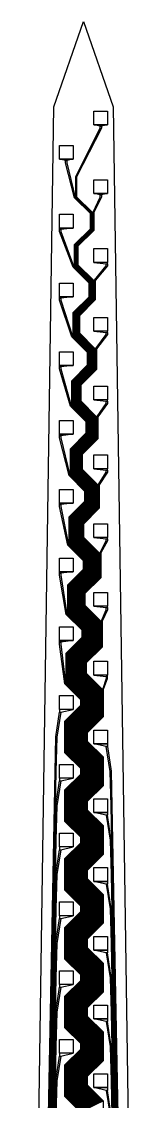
# Model space of a CAD drawing. Header units: inches. Extents: x 106592 to 209533, y 57057 to 74911.
# Drawn here: x 136930 to 137020, y 67782 to 68567 of the extents above; entities that cross this region are included whole.
import ezdxf

# ---------------------------------------------------------------- set-up
doc = ezdxf.new("R2010")
doc.units = ezdxf.units.IN
doc.header["$MEASUREMENT"] = 0
for name, color, linetype in [('metal', 221, 'Continuous'), ('nitride window', 40, 'Continuous'), ('profile', 140, 'Continuous')]:
    doc.layers.add(name, color=color, linetype=linetype)

msp = doc.modelspace()

# ---------------------------------------------------------------- linework, layer by layer
at = {"layer": 'metal'}
for points in [[(136982.86, 68502.34), (136992.86, 68502.34), (136992.86, 68492.34), (136982.86, 68492.34)], [(136982.86, 68492.34), (136992.86, 68492.34), (136988.36, 68491.34), (136987.36, 68491.34)], [(136957.86, 68477.34), (136967.86, 68477.34), (136967.86, 68467.34), (136957.86, 68467.34)], [(136957.86, 68467.34), (136967.86, 68467.34), (136963.36, 68466.34), (136962.36, 68466.34)], [(136982.86, 68452.34), (136992.86, 68452.34), (136992.86, 68442.34), (136982.86, 68442.34)], [(136982.86, 68442.34), (136992.86, 68442.34), (136988.36, 68441.34), (136987.36, 68441.34)], [(136957.86, 68427.34), (136967.86, 68427.34), (136967.86, 68417.34), (136957.86, 68417.34)], [(136957.86, 68417.34), (136967.86, 68417.34), (136958.86, 68416.34), (136957.86, 68416.34)], [(136982.86, 68402.34), (136992.86, 68402.34), (136992.86, 68392.34), (136982.86, 68392.34)], [(136992.86, 68392.34), (136982.86, 68392.34), (136991.86, 68391.34), (136992.86, 68391.34)], [(136957.86, 68377.34), (136967.86, 68377.34), (136967.86, 68367.34), (136957.86, 68367.34)], [(136957.86, 68367.34), (136967.86, 68367.34), (136958.86, 68366.34), (136957.86, 68366.34)], [(136982.86, 68352.34), (136992.86, 68352.34), (136992.86, 68342.34), (136982.86, 68342.34)], [(136992.86, 68342.34), (136982.86, 68342.34), (136991.86, 68341.34), (136992.86, 68341.34)], [(136957.86, 68327.34), (136967.86, 68327.34), (136967.86, 68317.34), (136957.86, 68317.34)], [(136957.86, 68317.34), (136967.86, 68317.34), (136958.86, 68316.34), (136957.86, 68316.34)], [(136982.86, 68302.34), (136992.86, 68302.34), (136992.86, 68292.34), (136982.86, 68292.34)], [(136992.86, 68292.34), (136982.86, 68292.34), (136991.86, 68291.34), (136992.86, 68291.34)], [(136957.86, 68277.34), (136967.86, 68277.34), (136967.86, 68267.34), (136957.86, 68267.34)], [(136957.86, 68267.34), (136967.86, 68267.34), (136958.86, 68266.34), (136957.86, 68266.34)], [(136982.86, 68252.34), (136992.86, 68252.34), (136992.86, 68242.34), (136982.86, 68242.34)], [(136992.86, 68242.34), (136982.86, 68242.34), (136991.86, 68241.34), (136992.86, 68241.34)], [(136957.86, 68227.34), (136967.86, 68227.34), (136967.86, 68217.34), (136957.86, 68217.34)], [(136957.86, 68217.34), (136967.86, 68217.34), (136958.86, 68216.34), (136957.86, 68216.34)], [(136982.86, 68202.34), (136992.86, 68202.34), (136992.86, 68192.34), (136982.86, 68192.34)], [(136992.86, 68192.34), (136982.86, 68192.34), (136991.86, 68191.34), (136992.86, 68191.34)], [(136957.86, 68177.34), (136967.86, 68177.34), (136967.86, 68167.34), (136957.86, 68167.34)], [(136957.86, 68167.34), (136967.86, 68167.34), (136958.86, 68166.34), (136957.86, 68166.34)], [(136982.86, 68152.34), (136992.86, 68152.34), (136992.86, 68142.34), (136982.86, 68142.34)], [(136992.86, 68142.34), (136982.86, 68142.34), (136991.86, 68141.34), (136992.86, 68141.34)], [(136957.86, 68127.34), (136967.86, 68127.34), (136967.86, 68117.34), (136957.86, 68117.34)], [(136957.86, 68117.34), (136967.86, 68117.34), (136958.86, 68116.34), (136957.86, 68116.34)], [(136982.86, 68102.34), (136992.86, 68102.34), (136992.86, 68092.34), (136982.86, 68092.34)], [(136992.86, 68092.34), (136982.86, 68092.34), (136991.86, 68091.34), (136992.86, 68091.34)], [(136957.86, 68077.34), (136967.86, 68077.34), (136967.86, 68067.34), (136957.86, 68067.34)], [(136957.86, 68065.34), (136958.86, 68065.34), (136967.86, 68067.34), (136957.86, 68067.34)], [(136982.86, 68052.34), (136992.86, 68052.34), (136992.86, 68042.34), (136982.86, 68042.34)], [(136992.86, 68040.34), (136991.86, 68040.34), (136982.86, 68042.34), (136992.86, 68042.34)], [(136957.86, 68027.34), (136967.86, 68027.34), (136967.86, 68017.34), (136957.86, 68017.34)], [(136957.86, 68015.34), (136958.86, 68015.34), (136967.86, 68017.34), (136957.86, 68017.34)], [(136982.86, 68002.34), (136992.86, 68002.34), (136992.86, 67992.34), (136982.86, 67992.34)], [(136992.86, 67990.34), (136991.86, 67990.34), (136982.86, 67992.34), (136992.86, 67992.34)], [(136957.86, 67977.34), (136967.86, 67977.34), (136967.86, 67967.34), (136957.86, 67967.34)], [(136957.86, 67965.34), (136958.86, 67965.34), (136967.86, 67967.34), (136957.86, 67967.34)], [(136982.86, 67952.34), (136992.86, 67952.34), (136992.86, 67942.34), (136982.86, 67942.34)], [(136992.86, 67940.34), (136991.86, 67940.34), (136982.86, 67942.34), (136992.86, 67942.34)], [(136957.86, 67927.34), (136967.86, 67927.34), (136967.86, 67917.34), (136957.86, 67917.34)], [(136957.86, 67915.34), (136958.86, 67915.34), (136967.86, 67917.34), (136957.86, 67917.34)], [(136982.86, 67902.34), (136992.86, 67902.34), (136992.86, 67892.34), (136982.86, 67892.34)], [(136992.86, 67890.34), (136991.86, 67890.34), (136982.86, 67892.34), (136992.86, 67892.34)], [(136957.86, 67877.34), (136967.86, 67877.34), (136967.86, 67867.34), (136957.86, 67867.34)], [(136957.86, 67865.34), (136958.86, 67865.34), (136967.86, 67867.34), (136957.86, 67867.34)], [(136982.86, 67852.34), (136992.86, 67852.34), (136992.86, 67842.34), (136982.86, 67842.34)], [(136992.86, 67840.34), (136991.86, 67840.34), (136982.86, 67842.34), (136992.86, 67842.34)], [(136957.86, 67827.34), (136967.86, 67827.34), (136967.86, 67817.34), (136957.86, 67817.34)], [(136957.86, 67815.34), (136958.86, 67815.34), (136967.86, 67817.34), (136957.86, 67817.34)], [(136982.86, 67802.34), (136992.86, 67802.34), (136992.86, 67792.34), (136982.86, 67792.34)], [(136992.86, 67790.34), (136991.86, 67790.34), (136982.86, 67792.34), (136992.86, 67792.34)]]:
    msp.add_lwpolyline(points, close=True, dxfattribs=at)
for points in [[(136981.36, 67778.34), (136969.86, 67789.84), (136969.86, 67804.84), (136981.36, 67816.34), (136981.36, 67828.34), (136969.86, 67839.84), (136969.86, 67854.84), (136981.36, 67866.34), (136981.36, 67878.34), (136969.86, 67889.84), (136969.86, 67904.84), (136981.36, 67916.34), (136981.36, 67928.34), (136969.86, 67939.84), (136969.86, 67954.84), (136981.36, 67966.34), (136981.36, 67978.34), (136969.86, 67989.84), (136969.86, 68004.84), (136981.36, 68016.34), (136981.36, 68028.34), (136969.86, 68039.84), (136969.86, 68054.84), (136981.36, 68066.34), (136981.36, 68078.34), (136969.86, 68089.84), (136969.86, 68104.84), (136981.36, 68116.34), (136981.36, 68128.34), (136969.86, 68139.84), (136969.86, 68154.84), (136981.36, 68166.34), (136981.36, 68178.34), (136969.86, 68189.84), (136969.86, 68204.84), (136981.36, 68216.34), (136981.36, 68228.34), (136969.86, 68239.84), (136969.86, 68254.84), (136981.36, 68266.34), (136981.36, 68278.34), (136969.86, 68289.84), (136969.86, 68304.84), (136981.36, 68316.34), (136981.36, 68328.34), (136969.86, 68339.84), (136969.86, 68354.84), (136981.36, 68366.34), (136981.36, 68378.34), (136969.86, 68389.84), (136969.86, 68404.84), (136981.36, 68416.34), (136981.36, 68428.34), (136969.86, 68439.84), (136969.86, 68454.84), (136987.36, 68489.84), (136987.36, 68491.34), (136988.36, 68491.34), (136988.36, 68489.84), (136970.36, 68454.59), (136970.36, 68440.09), (136981.86, 68428.59), (136981.86, 68416.09), (136970.36, 68404.59), (136970.36, 68390.09), (136981.86, 68378.59), (136981.86, 68366.09), (136970.36, 68354.59), (136970.36, 68340.09), (136981.86, 68328.59), (136981.86, 68316.09), (136970.36, 68304.59), (136970.36, 68290.09), (136981.86, 68278.59), (136981.86, 68266.09), (136970.36, 68254.59), (136970.36, 68240.09), (136981.86, 68228.59), (136981.86, 68216.09), (136970.36, 68204.59), (136970.36, 68190.09), (136981.86, 68178.59), (136981.86, 68166.09), (136970.36, 68154.59), (136970.36, 68140.09), (136981.86, 68128.59), (136981.86, 68116.09), (136970.36, 68104.59), (136970.36, 68090.09), (136981.86, 68078.59), (136981.86, 68066.09), (136970.36, 68054.59), (136970.36, 68040.09), (136981.86, 68028.59), (136981.86, 68016.09), (136970.36, 68004.59), (136970.36, 67990.09), (136981.86, 67978.59), (136981.86, 67966.09), (136970.36, 67954.59), (136970.36, 67940.09), (136981.86, 67928.59), (136981.86, 67916.09), (136970.36, 67904.59), (136970.36, 67890.09), (136981.86, 67878.59), (136981.86, 67866.09), (136970.36, 67854.59), (136970.36, 67840.09), (136981.86, 67828.59), (136981.86, 67816.09), (136970.36, 67804.59), (136970.36, 67790.09), (136981.86, 67778.59)], [(136980.36, 67777.84), (136968.86, 67789.34), (136968.86, 67805.34), (136980.36, 67816.84), (136980.36, 67827.84), (136968.86, 67839.34), (136968.86, 67855.34), (136980.36, 67866.84), (136980.36, 67877.84), (136968.86, 67889.34), (136968.86, 67905.34), (136980.36, 67916.84), (136980.36, 67927.84), (136968.86, 67939.34), (136968.86, 67955.34), (136980.36, 67966.84), (136980.36, 67977.84), (136968.86, 67989.34), (136968.86, 68005.34), (136980.36, 68016.84), (136980.36, 68027.84), (136968.86, 68039.34), (136968.86, 68055.34), (136980.36, 68066.84), (136980.36, 68077.84), (136968.86, 68089.34), (136968.86, 68105.34), (136980.36, 68116.84), (136980.36, 68127.84), (136968.86, 68139.34), (136968.86, 68155.34), (136980.36, 68166.84), (136980.36, 68177.84), (136968.86, 68189.34), (136968.86, 68205.34), (136980.36, 68216.84), (136980.36, 68227.84), (136968.86, 68239.34), (136968.86, 68255.34), (136980.36, 68266.84), (136980.36, 68277.84), (136968.86, 68289.34), (136968.86, 68305.34), (136980.36, 68316.84), (136980.36, 68327.84), (136968.86, 68339.34), (136968.86, 68355.34), (136980.36, 68366.84), (136980.36, 68377.84), (136968.86, 68389.34), (136968.86, 68405.34), (136980.36, 68416.84), (136980.36, 68427.84), (136968.86, 68439.34), (136962.36, 68464.84), (136962.36, 68466.34), (136963.36, 68466.34), (136963.36, 68464.84), (136969.36, 68439.59), (136980.86, 68428.09), (136980.86, 68416.59), (136969.36, 68405.09), (136969.36, 68389.59), (136980.86, 68378.09), (136980.86, 68366.59), (136969.36, 68355.09), (136969.36, 68339.59), (136980.86, 68328.09), (136980.86, 68316.59), (136969.36, 68305.09), (136969.36, 68289.59), (136980.86, 68278.09), (136980.86, 68266.59), (136969.36, 68255.09), (136969.36, 68239.59), (136980.86, 68228.09), (136980.86, 68216.59), (136969.36, 68205.09), (136969.36, 68189.59), (136980.86, 68178.09), (136980.86, 68166.59), (136969.36, 68155.09), (136969.36, 68139.59), (136980.86, 68128.09), (136980.86, 68116.59), (136969.36, 68105.09), (136969.36, 68089.59), (136980.86, 68078.09), (136980.86, 68066.59), (136969.36, 68055.09), (136969.36, 68039.59), (136980.86, 68028.09), (136980.86, 68016.59), (136969.36, 68005.09), (136969.36, 67989.59), (136980.86, 67978.09), (136980.86, 67966.59), (136969.36, 67955.09), (136969.36, 67939.59), (136980.86, 67928.09), (136980.86, 67916.59), (136969.36, 67905.09), (136969.36, 67889.59), (136980.86, 67878.09), (136980.86, 67866.59), (136969.36, 67855.09), (136969.36, 67839.59), (136980.86, 67828.09), (136980.86, 67816.59), (136969.36, 67805.09), (136969.36, 67789.59), (136980.86, 67778.09)], [(136982.36, 67778.84), (136970.86, 67790.34), (136970.86, 67804.34), (136982.36, 67815.84), (136982.36, 67828.84), (136970.86, 67840.34), (136970.86, 67854.34), (136982.36, 67865.84), (136982.36, 67878.84), (136970.86, 67890.34), (136970.86, 67904.34), (136982.36, 67915.84), (136982.36, 67928.84), (136970.86, 67940.34), (136970.86, 67954.34), (136982.36, 67965.84), (136982.36, 67978.84), (136970.86, 67990.34), (136970.86, 68004.34), (136982.36, 68015.84), (136982.36, 68028.84), (136970.86, 68040.34), (136970.86, 68054.34), (136982.36, 68065.84), (136982.36, 68078.84), (136970.86, 68090.34), (136970.86, 68104.34), (136982.36, 68115.84), (136982.36, 68128.84), (136970.86, 68140.34), (136970.86, 68154.34), (136982.36, 68165.84), (136982.36, 68178.84), (136970.86, 68190.34), (136970.86, 68204.34), (136982.36, 68215.84), (136982.36, 68228.84), (136970.86, 68240.34), (136970.86, 68254.34), (136982.36, 68265.84), (136982.36, 68278.84), (136970.86, 68290.34), (136970.86, 68304.34), (136982.36, 68315.84), (136982.36, 68328.84), (136970.86, 68340.34), (136970.86, 68354.34), (136982.36, 68365.84), (136982.36, 68378.84), (136970.86, 68390.34), (136970.86, 68404.34), (136982.36, 68415.84), (136982.36, 68428.84), (136987.36, 68439.84), (136987.36, 68441.34), (136988.36, 68441.34), (136988.36, 68439.84), (136982.86, 68428.59), (136982.86, 68415.59), (136971.36, 68404.09), (136971.36, 68390.59), (136982.86, 68379.09), (136982.86, 68365.59), (136971.36, 68354.09), (136971.36, 68340.59), (136982.86, 68329.09), (136982.86, 68315.59), (136971.36, 68304.09), (136971.36, 68290.59), (136982.86, 68279.09), (136982.86, 68265.59), (136971.36, 68254.09), (136971.36, 68240.59), (136982.86, 68229.09), (136982.86, 68215.59), (136971.36, 68204.09), (136971.36, 68190.59), (136982.86, 68179.09), (136982.86, 68165.59), (136971.36, 68154.09), (136971.36, 68140.59), (136982.86, 68129.09), (136982.86, 68115.59), (136971.36, 68104.09), (136971.36, 68090.59), (136982.86, 68079.09), (136982.86, 68065.59), (136971.36, 68054.09), (136971.36, 68040.59), (136982.86, 68029.09), (136982.86, 68015.59), (136971.36, 68004.09), (136971.36, 67990.59), (136982.86, 67979.09), (136982.86, 67965.59), (136971.36, 67954.09), (136971.36, 67940.59), (136982.86, 67929.09), (136982.86, 67915.59), (136971.36, 67904.09), (136971.36, 67890.59), (136982.86, 67879.09), (136982.86, 67865.59), (136971.36, 67854.09), (136971.36, 67840.59), (136982.86, 67829.09), (136982.86, 67815.59), (136971.36, 67804.09), (136971.36, 67790.59), (136982.86, 67779.09)], [(136979.36, 67777.34), (136967.86, 67788.84), (136967.86, 67805.84), (136979.36, 67817.34), (136979.36, 67827.34), (136967.86, 67838.84), (136967.86, 67855.84), (136979.36, 67867.34), (136979.36, 67877.34), (136967.86, 67888.84), (136967.86, 67905.84), (136979.36, 67917.34), (136979.36, 67927.34), (136967.86, 67938.84), (136967.86, 67955.84), (136979.36, 67967.34), (136979.36, 67977.34), (136967.86, 67988.84), (136967.86, 68005.84), (136979.36, 68017.34), (136979.36, 68027.34), (136967.86, 68038.84), (136967.86, 68055.84), (136979.36, 68067.34), (136979.36, 68077.34), (136967.86, 68088.84), (136967.86, 68105.84), (136979.36, 68117.34), (136979.36, 68127.34), (136967.86, 68138.84), (136967.86, 68155.84), (136979.36, 68167.34), (136979.36, 68177.34), (136967.86, 68188.84), (136967.86, 68205.84), (136979.36, 68217.34), (136979.36, 68227.34), (136967.86, 68238.84), (136967.86, 68255.84), (136979.36, 68267.34), (136979.36, 68277.34), (136967.86, 68288.84), (136967.86, 68305.84), (136979.36, 68317.34), (136979.36, 68327.34), (136967.86, 68338.84), (136967.86, 68355.84), (136979.36, 68367.34), (136979.36, 68377.34), (136967.86, 68388.84), (136957.86, 68414.84), (136957.86, 68416.34), (136958.86, 68416.34), (136958.86, 68414.84), (136968.36, 68389.09), (136979.86, 68377.59), (136979.86, 68367.09), (136968.36, 68355.59), (136968.36, 68339.09), (136979.86, 68327.59), (136979.86, 68317.09), (136968.36, 68305.59), (136968.36, 68289.09), (136979.86, 68277.59), (136979.86, 68267.09), (136968.36, 68255.59), (136968.36, 68239.09), (136979.86, 68227.59), (136979.86, 68217.09), (136968.36, 68205.59), (136968.36, 68189.09), (136979.86, 68177.59), (136979.86, 68167.09), (136968.36, 68155.59), (136968.36, 68139.09), (136979.86, 68127.59), (136979.86, 68117.09), (136968.36, 68105.59), (136968.36, 68089.09), (136979.86, 68077.59), (136979.86, 68067.09), (136968.36, 68055.59), (136968.36, 68039.09), (136979.86, 68027.59), (136979.86, 68017.09), (136968.36, 68005.59), (136968.36, 67989.09), (136979.86, 67977.59), (136979.86, 67967.09), (136968.36, 67955.59), (136968.36, 67939.09), (136979.86, 67927.59), (136979.86, 67917.09), (136968.36, 67905.59), (136968.36, 67889.09), (136979.86, 67877.59), (136979.86, 67867.09), (136968.36, 67855.59), (136968.36, 67839.09), (136979.86, 67827.59), (136979.86, 67817.09), (136968.36, 67805.59), (136968.36, 67789.09), (136979.86, 67777.59)], [(136983.36, 67779.34), (136971.86, 67790.84), (136971.86, 67803.84), (136983.36, 67815.34), (136983.36, 67829.34), (136971.86, 67840.84), (136971.86, 67853.84), (136983.36, 67865.34), (136983.36, 67879.34), (136971.86, 67890.84), (136971.86, 67903.84), (136983.36, 67915.34), (136983.36, 67929.34), (136971.86, 67940.84), (136971.86, 67953.84), (136983.36, 67965.34), (136983.36, 67979.34), (136971.86, 67990.84), (136971.86, 68003.84), (136983.36, 68015.34), (136983.36, 68029.34), (136971.86, 68040.84), (136971.86, 68053.84), (136983.36, 68065.34), (136983.36, 68079.34), (136971.86, 68090.84), (136971.86, 68103.84), (136983.36, 68115.34), (136983.36, 68129.34), (136971.86, 68140.84), (136971.86, 68153.84), (136983.36, 68165.34), (136983.36, 68179.34), (136971.86, 68190.84), (136971.86, 68203.84), (136983.36, 68215.34), (136983.36, 68229.34), (136971.86, 68240.84), (136971.86, 68253.84), (136983.36, 68265.34), (136983.36, 68279.34), (136971.86, 68290.84), (136971.86, 68303.84), (136983.36, 68315.34), (136983.36, 68329.34), (136971.86, 68340.84), (136971.86, 68353.84), (136983.36, 68365.34), (136983.36, 68379.34), (136991.86, 68389.84), (136991.86, 68391.34), (136992.86, 68391.34), (136992.86, 68389.84), (136983.86, 68379.09), (136983.86, 68365.09), (136972.36, 68353.59), (136972.36, 68341.09), (136983.86, 68329.59), (136983.86, 68315.09), (136972.36, 68303.59), (136972.36, 68291.09), (136983.86, 68279.59), (136983.86, 68265.09), (136972.36, 68253.59), (136972.36, 68241.09), (136983.86, 68229.59), (136983.86, 68215.09), (136972.36, 68203.59), (136972.36, 68191.09), (136983.86, 68179.59), (136983.86, 68165.09), (136972.36, 68153.59), (136972.36, 68141.09), (136983.86, 68129.59), (136983.86, 68115.09), (136972.36, 68103.59), (136972.36, 68091.09), (136983.86, 68079.59), (136983.86, 68065.09), (136972.36, 68053.59), (136972.36, 68041.09), (136983.86, 68029.59), (136983.86, 68015.09), (136972.36, 68003.59), (136972.36, 67991.09), (136983.86, 67979.59), (136983.86, 67965.09), (136972.36, 67953.59), (136972.36, 67941.09), (136983.86, 67929.59), (136983.86, 67915.09), (136972.36, 67903.59), (136972.36, 67891.09), (136983.86, 67879.59), (136983.86, 67865.09), (136972.36, 67853.59), (136972.36, 67841.09), (136983.86, 67829.59), (136983.86, 67815.09), (136972.36, 67803.59), (136972.36, 67791.09), (136983.86, 67779.59)], [(136978.36, 67776.84), (136966.86, 67788.34), (136966.86, 67806.34), (136978.36, 67817.84), (136978.36, 67826.84), (136966.86, 67838.34), (136966.86, 67856.34), (136978.36, 67867.84), (136978.36, 67876.84), (136966.86, 67888.34), (136966.86, 67906.34), (136978.36, 67917.84), (136978.36, 67926.84), (136966.86, 67938.34), (136966.86, 67956.34), (136978.36, 67967.84), (136978.36, 67976.84), (136966.86, 67988.34), (136966.86, 68006.34), (136978.36, 68017.84), (136978.36, 68026.84), (136966.86, 68038.34), (136966.86, 68056.34), (136978.36, 68067.84), (136978.36, 68076.84), (136966.86, 68088.34), (136966.86, 68106.34), (136978.36, 68117.84), (136978.36, 68126.84), (136966.86, 68138.34), (136966.86, 68156.34), (136978.36, 68167.84), (136978.36, 68176.84), (136966.86, 68188.34), (136966.86, 68206.34), (136978.36, 68217.84), (136978.36, 68226.84), (136966.86, 68238.34), (136966.86, 68256.34), (136978.36, 68267.84), (136978.36, 68276.84), (136966.86, 68288.34), (136966.86, 68306.34), (136978.36, 68317.84), (136978.36, 68326.84), (136966.86, 68338.34), (136957.86, 68364.84), (136957.86, 68366.34), (136958.86, 68366.34), (136958.86, 68364.84), (136967.36, 68338.59), (136978.86, 68327.09), (136978.86, 68317.59), (136967.36, 68306.09), (136967.36, 68288.59), (136978.86, 68277.09), (136978.86, 68267.59), (136967.36, 68256.09), (136967.36, 68238.59), (136978.86, 68227.09), (136978.86, 68217.59), (136967.36, 68206.09), (136967.36, 68188.59), (136978.86, 68177.09), (136978.86, 68167.59), (136967.36, 68156.09), (136967.36, 68138.59), (136978.86, 68127.09), (136978.86, 68117.59), (136967.36, 68106.09), (136967.36, 68088.59), (136978.86, 68077.09), (136978.86, 68067.59), (136967.36, 68056.09), (136967.36, 68038.59), (136978.86, 68027.09), (136978.86, 68017.59), (136967.36, 68006.09), (136967.36, 67988.59), (136978.86, 67977.09), (136978.86, 67967.59), (136967.36, 67956.09), (136967.36, 67938.59), (136978.86, 67927.09), (136978.86, 67917.59), (136967.36, 67906.09), (136967.36, 67888.59), (136978.86, 67877.09), (136978.86, 67867.59), (136967.36, 67856.09), (136967.36, 67838.59), (136978.86, 67827.09), (136978.86, 67817.59), (136967.36, 67806.09), (136967.36, 67788.59), (136978.86, 67777.09)], [(136984.36, 67779.84), (136972.86, 67791.34), (136972.86, 67803.34), (136984.36, 67814.84), (136984.36, 67829.84), (136972.86, 67841.34), (136972.86, 67853.34), (136984.36, 67864.84), (136984.36, 67879.84), (136972.86, 67891.34), (136972.86, 67903.34), (136984.36, 67914.84), (136984.36, 67929.84), (136972.86, 67941.34), (136972.86, 67953.34), (136984.36, 67964.84), (136984.36, 67979.84), (136972.86, 67991.34), (136972.86, 68003.34), (136984.36, 68014.84), (136984.36, 68029.84), (136972.86, 68041.34), (136972.86, 68053.34), (136984.36, 68064.84), (136984.36, 68079.84), (136972.86, 68091.34), (136972.86, 68103.34), (136984.36, 68114.84), (136984.36, 68129.84), (136972.86, 68141.34), (136972.86, 68153.34), (136984.36, 68164.84), (136984.36, 68179.84), (136972.86, 68191.34), (136972.86, 68203.34), (136984.36, 68214.84), (136984.36, 68229.84), (136972.86, 68241.34), (136972.86, 68253.34), (136984.36, 68264.84), (136984.36, 68279.84), (136972.86, 68291.34), (136972.86, 68303.34), (136984.36, 68314.84), (136984.36, 68329.84), (136991.86, 68339.84), (136991.86, 68341.34), (136992.86, 68341.34), (136992.86, 68339.84), (136984.86, 68329.59), (136984.86, 68314.59), (136973.36, 68303.09), (136973.36, 68291.59), (136984.86, 68280.09), (136984.86, 68264.59), (136973.36, 68253.09), (136973.36, 68241.59), (136984.86, 68230.09), (136984.86, 68214.59), (136973.36, 68203.09), (136973.36, 68191.59), (136984.86, 68180.09), (136984.86, 68164.59), (136973.36, 68153.09), (136973.36, 68141.59), (136984.86, 68130.09), (136984.86, 68114.59), (136973.36, 68103.09), (136973.36, 68091.59), (136984.86, 68080.09), (136984.86, 68064.59), (136973.36, 68053.09), (136973.36, 68041.59), (136984.86, 68030.09), (136984.86, 68014.59), (136973.36, 68003.09), (136973.36, 67991.59), (136984.86, 67980.09), (136984.86, 67964.59), (136973.36, 67953.09), (136973.36, 67941.59), (136984.86, 67930.09), (136984.86, 67914.59), (136973.36, 67903.09), (136973.36, 67891.59), (136984.86, 67880.09), (136984.86, 67864.59), (136973.36, 67853.09), (136973.36, 67841.59), (136984.86, 67830.09), (136984.86, 67814.59), (136973.36, 67803.09), (136973.36, 67791.59), (136984.86, 67780.09)], [(136977.36, 67776.34), (136965.86, 67787.84), (136965.86, 67806.84), (136977.36, 67818.34), (136977.36, 67826.34), (136965.86, 67837.84), (136965.86, 67856.84), (136977.36, 67868.34), (136977.36, 67876.34), (136965.86, 67887.84), (136965.86, 67906.84), (136977.36, 67918.34), (136977.36, 67926.34), (136965.86, 67937.84), (136965.86, 67956.84), (136977.36, 67968.34), (136977.36, 67976.34), (136965.86, 67987.84), (136965.86, 68006.84), (136977.36, 68018.34), (136977.36, 68026.34), (136965.86, 68037.84), (136965.86, 68056.84), (136977.36, 68068.34), (136977.36, 68076.34), (136965.86, 68087.84), (136965.86, 68106.84), (136977.36, 68118.34), (136977.36, 68126.34), (136965.86, 68137.84), (136965.86, 68156.84), (136977.36, 68168.34), (136977.36, 68176.34), (136965.86, 68187.84), (136965.86, 68206.84), (136977.36, 68218.34), (136977.36, 68226.34), (136965.86, 68237.84), (136965.86, 68256.84), (136977.36, 68268.34), (136977.36, 68276.34), (136965.86, 68287.84), (136957.86, 68314.84), (136957.86, 68316.34), (136958.86, 68316.34), (136958.86, 68314.84), (136966.36, 68288.09), (136977.86, 68276.59), (136977.86, 68268.09), (136966.36, 68256.59), (136966.36, 68238.09), (136977.86, 68226.59), (136977.86, 68218.09), (136966.36, 68206.59), (136966.36, 68188.09), (136977.86, 68176.59), (136977.86, 68168.09), (136966.36, 68156.59), (136966.36, 68138.09), (136977.86, 68126.59), (136977.86, 68118.09), (136966.36, 68106.59), (136966.36, 68088.09), (136977.86, 68076.59), (136977.86, 68068.09), (136966.36, 68056.59), (136966.36, 68038.09), (136977.86, 68026.59), (136977.86, 68018.09), (136966.36, 68006.59), (136966.36, 67988.09), (136977.86, 67976.59), (136977.86, 67968.09), (136966.36, 67956.59), (136966.36, 67938.09), (136977.86, 67926.59), (136977.86, 67918.09), (136966.36, 67906.59), (136966.36, 67888.09), (136977.86, 67876.59), (136977.86, 67868.09), (136966.36, 67856.59), (136966.36, 67838.09), (136977.86, 67826.59), (136977.86, 67818.09), (136966.36, 67806.59), (136966.36, 67788.09), (136977.86, 67776.59)], [(136985.36, 67780.34), (136973.86, 67791.84), (136973.86, 67802.84), (136985.36, 67814.34), (136985.36, 67830.34), (136973.86, 67841.84), (136973.86, 67852.84), (136985.36, 67864.34), (136985.36, 67880.34), (136973.86, 67891.84), (136973.86, 67902.84), (136985.36, 67914.34), (136985.36, 67930.34), (136973.86, 67941.84), (136973.86, 67952.84), (136985.36, 67964.34), (136985.36, 67980.34), (136973.86, 67991.84), (136973.86, 68002.84), (136985.36, 68014.34), (136985.36, 68030.34), (136973.86, 68041.84), (136973.86, 68052.84), (136985.36, 68064.34), (136985.36, 68080.34), (136973.86, 68091.84), (136973.86, 68102.84), (136985.36, 68114.34), (136985.36, 68130.34), (136973.86, 68141.84), (136973.86, 68152.84), (136985.36, 68164.34), (136985.36, 68180.34), (136973.86, 68191.84), (136973.86, 68202.84), (136985.36, 68214.34), (136985.36, 68230.34), (136973.86, 68241.84), (136973.86, 68252.84), (136985.36, 68264.34), (136985.36, 68280.34), (136991.86, 68289.84), (136991.86, 68291.34), (136992.86, 68291.34), (136992.86, 68289.84), (136985.86, 68280.09), (136985.86, 68264.09), (136974.36, 68252.59), (136974.36, 68242.09), (136985.86, 68230.59), (136985.86, 68214.09), (136974.36, 68202.59), (136974.36, 68192.09), (136985.86, 68180.59), (136985.86, 68164.09), (136974.36, 68152.59), (136974.36, 68142.09), (136985.86, 68130.59), (136985.86, 68114.09), (136974.36, 68102.59), (136974.36, 68092.09), (136985.86, 68080.59), (136985.86, 68064.09), (136974.36, 68052.59), (136974.36, 68042.09), (136985.86, 68030.59), (136985.86, 68014.09), (136974.36, 68002.59), (136974.36, 67992.09), (136985.86, 67980.59), (136985.86, 67964.09), (136974.36, 67952.59), (136974.36, 67942.09), (136985.86, 67930.59), (136985.86, 67914.09), (136974.36, 67902.59), (136974.36, 67892.09), (136985.86, 67880.59), (136985.86, 67864.09), (136974.36, 67852.59), (136974.36, 67842.09), (136985.86, 67830.59), (136985.86, 67814.09), (136974.36, 67802.59), (136974.36, 67792.09), (136985.86, 67780.59)], [(136976.36, 67775.84), (136964.86, 67787.34), (136964.86, 67807.34), (136976.36, 67818.84), (136976.36, 67825.84), (136964.86, 67837.34), (136964.86, 67857.34), (136976.36, 67868.84), (136976.36, 67875.84), (136964.86, 67887.34), (136964.86, 67907.34), (136976.36, 67918.84), (136976.36, 67925.84), (136964.86, 67937.34), (136964.86, 67957.34), (136976.36, 67968.84), (136976.36, 67975.84), (136964.86, 67987.34), (136964.86, 68007.34), (136976.36, 68018.84), (136976.36, 68025.84), (136964.86, 68037.34), (136964.86, 68057.34), (136976.36, 68068.84), (136976.36, 68075.84), (136964.86, 68087.34), (136964.86, 68107.34), (136976.36, 68118.84), (136976.36, 68125.84), (136964.86, 68137.34), (136964.86, 68157.34), (136976.36, 68168.84), (136976.36, 68175.84), (136964.86, 68187.34), (136964.86, 68207.34), (136976.36, 68218.84), (136976.36, 68225.84), (136964.86, 68237.34), (136957.86, 68264.84), (136957.86, 68266.34), (136958.86, 68266.34), (136958.86, 68264.84), (136965.36, 68237.59), (136976.86, 68226.09), (136976.86, 68218.59), (136965.36, 68207.09), (136965.36, 68187.59), (136976.86, 68176.09), (136976.86, 68168.59), (136965.36, 68157.09), (136965.36, 68137.59), (136976.86, 68126.09), (136976.86, 68118.59), (136965.36, 68107.09), (136965.36, 68087.59), (136976.86, 68076.09), (136976.86, 68068.59), (136965.36, 68057.09), (136965.36, 68037.59), (136976.86, 68026.09), (136976.86, 68018.59), (136965.36, 68007.09), (136965.36, 67987.59), (136976.86, 67976.09), (136976.86, 67968.59), (136965.36, 67957.09), (136965.36, 67937.59), (136976.86, 67926.09), (136976.86, 67918.59), (136965.36, 67907.09), (136965.36, 67887.59), (136976.86, 67876.09), (136976.86, 67868.59), (136965.36, 67857.09), (136965.36, 67837.59), (136976.86, 67826.09), (136976.86, 67818.59), (136965.36, 67807.09), (136965.36, 67787.59), (136976.86, 67776.09)], [(136986.36, 67780.84), (136974.86, 67792.34), (136974.86, 67802.34), (136986.36, 67813.84), (136986.36, 67830.84), (136974.86, 67842.34), (136974.86, 67852.34), (136986.36, 67863.84), (136986.36, 67880.84), (136974.86, 67892.34), (136974.86, 67902.34), (136986.36, 67913.84), (136986.36, 67930.84), (136974.86, 67942.34), (136974.86, 67952.34), (136986.36, 67963.84), (136986.36, 67980.84), (136974.86, 67992.34), (136974.86, 68002.34), (136986.36, 68013.84), (136986.36, 68030.84), (136974.86, 68042.34), (136974.86, 68052.34), (136986.36, 68063.84), (136986.36, 68080.84), (136974.86, 68092.34), (136974.86, 68102.34), (136986.36, 68113.84), (136986.36, 68130.84), (136974.86, 68142.34), (136974.86, 68152.34), (136986.36, 68163.84), (136986.36, 68180.84), (136974.86, 68192.34), (136974.86, 68202.34), (136986.36, 68213.84), (136986.36, 68230.84), (136991.86, 68239.84), (136991.86, 68241.34), (136992.86, 68241.34), (136992.86, 68239.84), (136986.86, 68230.59), (136986.86, 68213.59), (136975.36, 68202.09), (136975.36, 68192.59), (136986.86, 68181.09), (136986.86, 68163.59), (136975.36, 68152.09), (136975.36, 68142.59), (136986.86, 68131.09), (136986.86, 68113.59), (136975.36, 68102.09), (136975.36, 68092.59), (136986.86, 68081.09), (136986.86, 68063.59), (136975.36, 68052.09), (136975.36, 68042.59), (136986.86, 68031.09), (136986.86, 68013.59), (136975.36, 68002.09), (136975.36, 67992.59), (136986.86, 67981.09), (136986.86, 67963.59), (136975.36, 67952.09), (136975.36, 67942.59), (136986.86, 67931.09), (136986.86, 67913.59), (136975.36, 67902.09), (136975.36, 67892.59), (136986.86, 67881.09), (136986.86, 67863.59), (136975.36, 67852.09), (136975.36, 67842.59), (136986.86, 67831.09), (136986.86, 67813.59), (136975.36, 67802.09), (136975.36, 67792.59), (136986.86, 67781.09)], [(136975.36, 67775.34), (136963.86, 67786.84), (136963.86, 67807.84), (136975.36, 67819.34), (136975.36, 67825.34), (136963.86, 67836.84), (136963.86, 67857.84), (136975.36, 67869.34), (136975.36, 67875.34), (136963.86, 67886.84), (136963.86, 67907.84), (136975.36, 67919.34), (136975.36, 67925.34), (136963.86, 67936.84), (136963.86, 67957.84), (136975.36, 67969.34), (136975.36, 67975.34), (136963.86, 67986.84), (136963.86, 68007.84), (136975.36, 68019.34), (136975.36, 68025.34), (136963.86, 68036.84), (136963.86, 68057.84), (136975.36, 68069.34), (136975.36, 68075.34), (136963.86, 68086.84), (136963.86, 68107.84), (136975.36, 68119.34), (136975.36, 68125.34), (136963.86, 68136.84), (136963.86, 68157.84), (136975.36, 68169.34), (136975.36, 68175.34), (136963.86, 68186.84), (136957.86, 68214.84), (136957.86, 68216.34), (136958.86, 68216.34), (136958.86, 68214.84), (136964.36, 68187.09), (136975.86, 68175.59), (136975.86, 68169.09), (136964.36, 68157.59), (136964.36, 68137.09), (136975.86, 68125.59), (136975.86, 68119.09), (136964.36, 68107.59), (136964.36, 68087.09), (136975.86, 68075.59), (136975.86, 68069.09), (136964.36, 68057.59), (136964.36, 68037.09), (136975.86, 68025.59), (136975.86, 68019.09), (136964.36, 68007.59), (136964.36, 67987.09), (136975.86, 67975.59), (136975.86, 67969.09), (136964.36, 67957.59), (136964.36, 67937.09), (136975.86, 67925.59), (136975.86, 67919.09), (136964.36, 67907.59), (136964.36, 67887.09), (136975.86, 67875.59), (136975.86, 67869.09), (136964.36, 67857.59), (136964.36, 67837.09), (136975.86, 67825.59), (136975.86, 67819.09), (136964.36, 67807.59), (136964.36, 67787.09), (136975.86, 67775.59)], [(136987.36, 67781.34), (136975.86, 67792.84), (136975.86, 67801.84), (136987.36, 67813.34), (136987.36, 67831.34), (136975.86, 67842.84), (136975.86, 67851.84), (136987.36, 67863.34), (136987.36, 67881.34), (136975.86, 67892.84), (136975.86, 67901.84), (136987.36, 67913.34), (136987.36, 67931.34), (136975.86, 67942.84), (136975.86, 67951.84), (136987.36, 67963.34), (136987.36, 67981.34), (136975.86, 67992.84), (136975.86, 68001.84), (136987.36, 68013.34), (136987.36, 68031.34), (136975.86, 68042.84), (136975.86, 68051.84), (136987.36, 68063.34), (136987.36, 68081.34), (136975.86, 68092.84), (136975.86, 68101.84), (136987.36, 68113.34), (136987.36, 68131.34), (136975.86, 68142.84), (136975.86, 68151.84), (136987.36, 68163.34), (136987.36, 68181.34), (136991.86, 68189.84), (136991.86, 68191.34), (136992.86, 68191.34), (136992.86, 68189.84), (136987.86, 68181.09), (136987.86, 68163.09), (136976.36, 68151.59), (136976.36, 68143.09), (136987.86, 68131.59), (136987.86, 68113.09), (136976.36, 68101.59), (136976.36, 68093.09), (136987.86, 68081.59), (136987.86, 68063.09), (136976.36, 68051.59), (136976.36, 68043.09), (136987.86, 68031.59), (136987.86, 68013.09), (136976.36, 68001.59), (136976.36, 67993.09), (136987.86, 67981.59), (136987.86, 67963.09), (136976.36, 67951.59), (136976.36, 67943.09), (136987.86, 67931.59), (136987.86, 67913.09), (136976.36, 67901.59), (136976.36, 67893.09), (136987.86, 67881.59), (136987.86, 67863.09), (136976.36, 67851.59), (136976.36, 67843.09), (136987.86, 67831.59), (136987.86, 67813.09), (136976.36, 67801.59), (136976.36, 67793.09), (136987.86, 67781.59)], [(136974.36, 67774.84), (136962.86, 67786.34), (136962.86, 67808.34), (136974.36, 67819.84), (136974.36, 67824.84), (136962.86, 67836.34), (136962.86, 67858.34), (136974.36, 67869.84), (136974.36, 67874.84), (136962.86, 67886.34), (136962.86, 67908.34), (136974.36, 67919.84), (136974.36, 67924.84), (136962.86, 67936.34), (136962.86, 67958.34), (136974.36, 67969.84), (136974.36, 67974.84), (136962.86, 67986.34), (136962.86, 68008.34), (136974.36, 68019.84), (136974.36, 68024.84), (136962.86, 68036.34), (136962.86, 68058.34), (136974.36, 68069.84), (136974.36, 68074.84), (136962.86, 68086.34), (136962.86, 68108.34), (136974.36, 68119.84), (136974.36, 68124.84), (136962.86, 68136.34), (136957.86, 68164.84), (136957.86, 68166.34), (136958.86, 68166.34), (136958.86, 68164.84), (136963.36, 68136.59), (136974.86, 68125.09), (136974.86, 68119.59), (136963.36, 68108.09), (136963.36, 68086.59), (136974.86, 68075.09), (136974.86, 68069.59), (136963.36, 68058.09), (136963.36, 68036.59), (136974.86, 68025.09), (136974.86, 68019.59), (136963.36, 68008.09), (136963.36, 67986.59), (136974.86, 67975.09), (136974.86, 67969.59), (136963.36, 67958.09), (136963.36, 67936.59), (136974.86, 67925.09), (136974.86, 67919.59), (136963.36, 67908.09), (136963.36, 67886.59), (136974.86, 67875.09), (136974.86, 67869.59), (136963.36, 67858.09), (136963.36, 67836.59), (136974.86, 67825.09), (136974.86, 67819.59), (136963.36, 67808.09), (136963.36, 67786.59), (136974.86, 67775.09)], [(136988.36, 67781.84), (136976.86, 67793.34), (136976.86, 67801.34), (136988.36, 67812.84), (136988.36, 67831.84), (136976.86, 67843.34), (136976.86, 67851.34), (136988.36, 67862.84), (136988.36, 67881.84), (136976.86, 67893.34), (136976.86, 67901.34), (136988.36, 67912.84), (136988.36, 67931.84), (136976.86, 67943.34), (136976.86, 67951.34), (136988.36, 67962.84), (136988.36, 67981.84), (136976.86, 67993.34), (136976.86, 68001.34), (136988.36, 68012.84), (136988.36, 68031.84), (136976.86, 68043.34), (136976.86, 68051.34), (136988.36, 68062.84), (136988.36, 68081.84), (136976.86, 68093.34), (136976.86, 68101.34), (136988.36, 68112.84), (136988.36, 68131.84), (136991.86, 68139.84), (136991.86, 68141.34), (136992.86, 68141.34), (136992.86, 68139.84), (136988.86, 68131.59), (136988.86, 68112.59), (136977.36, 68101.09), (136977.36, 68093.59), (136988.86, 68082.09), (136988.86, 68062.59), (136977.36, 68051.09), (136977.36, 68043.59), (136988.86, 68032.09), (136988.86, 68012.59), (136977.36, 68001.09), (136977.36, 67993.59), (136988.86, 67982.09), (136988.86, 67962.59), (136977.36, 67951.09), (136977.36, 67943.59), (136988.86, 67932.09), (136988.86, 67912.59), (136977.36, 67901.09), (136977.36, 67893.59), (136988.86, 67882.09), (136988.86, 67862.59), (136977.36, 67851.09), (136977.36, 67843.59), (136988.86, 67832.09), (136988.86, 67812.59), (136977.36, 67801.09), (136977.36, 67793.59), (136988.86, 67782.09)], [(136973.36, 67774.34), (136961.86, 67785.84), (136961.86, 67808.84), (136973.36, 67820.34), (136973.36, 67824.34), (136961.86, 67835.84), (136961.86, 67858.84), (136973.36, 67870.34), (136973.36, 67874.34), (136961.86, 67885.84), (136961.86, 67908.84), (136973.36, 67920.34), (136973.36, 67924.34), (136961.86, 67935.84), (136961.86, 67958.84), (136973.36, 67970.34), (136973.36, 67974.34), (136961.86, 67985.84), (136961.86, 68008.84), (136973.36, 68020.34), (136973.36, 68024.34), (136961.86, 68035.84), (136961.86, 68058.84), (136973.36, 68070.34), (136973.36, 68074.34), (136961.86, 68085.84), (136957.86, 68114.84), (136957.86, 68116.34), (136958.86, 68116.34), (136958.86, 68114.84), (136962.36, 68086.09), (136973.86, 68074.59), (136973.86, 68070.09), (136962.36, 68058.59), (136962.36, 68036.09), (136973.86, 68024.59), (136973.86, 68020.09), (136962.36, 68008.59), (136962.36, 67986.09), (136973.86, 67974.59), (136973.86, 67970.09), (136962.36, 67958.59), (136962.36, 67936.09), (136973.86, 67924.59), (136973.86, 67920.09), (136962.36, 67908.59), (136962.36, 67886.09), (136973.86, 67874.59), (136973.86, 67870.09), (136962.36, 67858.59), (136962.36, 67836.09), (136973.86, 67824.59), (136973.86, 67820.09), (136962.36, 67808.59), (136962.36, 67786.09), (136973.86, 67774.59)], [(136989.86, 67762.09), (136989.86, 67782.59), (136978.36, 67794.09), (136978.36, 67800.59), (136989.86, 67812.09), (136989.86, 67832.59), (136978.36, 67844.09), (136978.36, 67850.59), (136989.86, 67862.09), (136989.86, 67882.59), (136978.36, 67894.09), (136978.36, 67900.59), (136989.86, 67912.09), (136989.86, 67932.59), (136978.36, 67944.09), (136978.36, 67950.59), (136989.86, 67962.09), (136989.86, 67982.59), (136978.36, 67994.09), (136978.36, 68000.59), (136989.86, 68012.09), (136989.86, 68032.59), (136978.36, 68044.09), (136978.36, 68050.59), (136989.86, 68062.09), (136989.86, 68082.09), (136992.86, 68089.84), (136992.86, 68091.34), (136991.86, 68091.34), (136991.86, 68089.84), (136989.36, 68082.34), (136989.36, 68062.34), (136977.86, 68050.84), (136977.86, 68043.84), (136989.36, 68032.34), (136989.36, 68012.34), (136977.86, 68000.84), (136977.86, 67993.84), (136989.36, 67982.34), (136989.36, 67962.34), (136977.86, 67950.84), (136977.86, 67943.84), (136989.36, 67932.34), (136989.36, 67912.34), (136977.86, 67900.84), (136977.86, 67893.84), (136989.36, 67882.34), (136989.36, 67862.34), (136977.86, 67850.84), (136977.86, 67843.84), (136989.36, 67832.34), (136989.36, 67812.34), (136977.86, 67800.84), (136977.86, 67793.84), (136989.36, 67782.34)], [(136949.86, 67772.28), (136950.36, 67797.35), (136950.86, 67822.28), (136951.36, 67847.35), (136951.86, 67872.28), (136952.36, 67897.35), (136952.86, 67922.28), (136953.36, 67947.35), (136953.86, 67972.28), (136954.36, 67997.35), (136954.86, 68022.27), (136955.36, 68047.34), (136957.86, 68065.34), (136958.86, 68065.34), (136955.86, 68047.27), (136955.36, 68022.27), (136954.86, 67997.34), (136954.36, 67972.27), (136953.86, 67947.34), (136953.36, 67922.27), (136952.86, 67897.34), (136952.36, 67872.27), (136951.86, 67847.34), (136951.36, 67822.27), (136950.86, 67797.34), (136950.36, 67772.27)], [(136999.85, 67772.34), (136999.36, 67797.27), (136998.85, 67822.34), (136998.36, 67847.27), (136997.85, 67872.34), (136997.36, 67897.27), (136996.85, 67922.34), (136996.36, 67947.27), (136995.85, 67972.34), (136995.36, 67997.27), (136994.86, 68022.27), (136991.86, 68040.34), (136992.86, 68040.34), (136995.35, 68022.34), (136995.86, 67997.27), (136996.35, 67972.35), (136996.86, 67947.28), (136997.35, 67922.35), (136997.86, 67897.28), (136998.35, 67872.35), (136998.86, 67847.28), (136999.35, 67822.35), (136999.86, 67797.28), (137000.35, 67772.35)], [(136950.86, 67772.28), (136951.36, 67797.35), (136951.86, 67822.28), (136952.36, 67847.35), (136952.86, 67872.28), (136953.36, 67897.35), (136953.86, 67922.28), (136954.36, 67947.35), (136954.86, 67972.27), (136955.36, 67997.34), (136957.86, 68015.34), (136958.86, 68015.34), (136955.86, 67997.27), (136955.36, 67972.27), (136954.86, 67947.34), (136954.36, 67922.27), (136953.86, 67897.34), (136953.36, 67872.27), (136952.86, 67847.34), (136952.36, 67822.27), (136951.86, 67797.34), (136951.36, 67772.27)], [(136999.35, 67772.35), (136998.86, 67797.28), (136998.35, 67822.35), (136997.86, 67847.28), (136997.35, 67872.35), (136996.86, 67897.28), (136996.35, 67922.35), (136995.86, 67947.27), (136995.35, 67972.34), (136992.86, 67990.34), (136991.86, 67990.34), (136994.86, 67972.27), (136995.36, 67947.27), (136995.85, 67922.34), (136996.36, 67897.27), (136996.85, 67872.34), (136997.36, 67847.27), (136997.85, 67822.34), (136998.36, 67797.27), (136998.85, 67772.34)], [(136951.86, 67772.28), (136952.36, 67797.35), (136952.86, 67822.28), (136953.36, 67847.35), (136953.86, 67872.28), (136954.36, 67897.35), (136954.86, 67922.27), (136955.36, 67947.34), (136957.86, 67965.34), (136958.86, 67965.34), (136955.86, 67947.27), (136955.36, 67922.27), (136954.86, 67897.34), (136954.36, 67872.27), (136953.86, 67847.34), (136953.36, 67822.27), (136952.86, 67797.34), (136952.36, 67772.27)], [(136998.35, 67772.35), (136997.86, 67797.28), (136997.35, 67822.35), (136996.86, 67847.28), (136996.35, 67872.35), (136995.86, 67897.27), (136995.35, 67922.34), (136992.86, 67940.34), (136991.86, 67940.34), (136994.86, 67922.27), (136995.36, 67897.27), (136995.85, 67872.34), (136996.36, 67847.27), (136996.85, 67822.34), (136997.36, 67797.27), (136997.85, 67772.34)], [(136952.86, 67772.28), (136953.36, 67797.35), (136953.86, 67822.28), (136954.36, 67847.35), (136954.86, 67872.27), (136955.36, 67897.34), (136957.86, 67915.34), (136958.86, 67915.34), (136955.86, 67897.27), (136955.36, 67872.27), (136954.86, 67847.34), (136954.36, 67822.27), (136953.86, 67797.34), (136953.36, 67772.27)], [(136997.35, 67772.35), (136996.86, 67797.28), (136996.35, 67822.35), (136995.86, 67847.27), (136995.35, 67872.34), (136992.86, 67890.34), (136991.86, 67890.34), (136994.86, 67872.27), (136995.36, 67847.27), (136995.85, 67822.34), (136996.36, 67797.27), (136996.85, 67772.34)], [(136953.86, 67772.28), (136954.36, 67797.35), (136954.86, 67822.27), (136955.36, 67847.34), (136957.86, 67865.34), (136958.86, 67865.34), (136955.86, 67847.27), (136955.36, 67822.27), (136954.86, 67797.34), (136954.36, 67772.27)], [(136996.35, 67772.35), (136995.86, 67797.27), (136995.35, 67822.34), (136992.86, 67840.34), (136991.86, 67840.34), (136994.86, 67822.27), (136995.36, 67797.27), (136995.85, 67772.34)], [(136954.86, 67772.27), (136955.36, 67797.34), (136957.86, 67815.34), (136958.86, 67815.34), (136955.86, 67797.27), (136955.36, 67772.27)], [(136995.35, 67772.34), (136992.86, 67790.34), (136991.86, 67790.34), (136994.86, 67772.27)]]:
    msp.add_lwpolyline(points, dxfattribs=at)
at = {"layer": 'nitride window'}
for points in [[(136982.86, 68502.34), (136992.86, 68502.34), (136992.86, 68492.34), (136982.86, 68492.34)], [(136957.86, 68477.34), (136967.86, 68477.34), (136967.86, 68467.34), (136957.86, 68467.34)], [(136982.86, 68452.34), (136992.86, 68452.34), (136992.86, 68442.34), (136982.86, 68442.34)], [(136957.86, 68427.34), (136967.86, 68427.34), (136967.86, 68417.34), (136957.86, 68417.34)], [(136982.86, 68402.34), (136992.86, 68402.34), (136992.86, 68392.34), (136982.86, 68392.34)], [(136957.86, 68377.34), (136967.86, 68377.34), (136967.86, 68367.34), (136957.86, 68367.34)], [(136982.86, 68352.34), (136992.86, 68352.34), (136992.86, 68342.34), (136982.86, 68342.34)], [(136957.86, 68327.34), (136967.86, 68327.34), (136967.86, 68317.34), (136957.86, 68317.34)], [(136982.86, 68302.34), (136992.86, 68302.34), (136992.86, 68292.34), (136982.86, 68292.34)], [(136957.86, 68277.34), (136967.86, 68277.34), (136967.86, 68267.34), (136957.86, 68267.34)], [(136982.86, 68252.34), (136992.86, 68252.34), (136992.86, 68242.34), (136982.86, 68242.34)], [(136957.86, 68227.34), (136967.86, 68227.34), (136967.86, 68217.34), (136957.86, 68217.34)], [(136982.86, 68202.34), (136992.86, 68202.34), (136992.86, 68192.34), (136982.86, 68192.34)], [(136957.86, 68177.34), (136967.86, 68177.34), (136967.86, 68167.34), (136957.86, 68167.34)], [(136982.86, 68152.34), (136992.86, 68152.34), (136992.86, 68142.34), (136982.86, 68142.34)], [(136957.86, 68127.34), (136967.86, 68127.34), (136967.86, 68117.34), (136957.86, 68117.34)], [(136982.86, 68102.34), (136992.86, 68102.34), (136992.86, 68092.34), (136982.86, 68092.34)], [(136957.86, 68077.34), (136967.86, 68077.34), (136967.86, 68067.34), (136957.86, 68067.34)], [(136982.86, 68052.34), (136992.86, 68052.34), (136992.86, 68042.34), (136982.86, 68042.34)], [(136957.86, 68027.34), (136967.86, 68027.34), (136967.86, 68017.34), (136957.86, 68017.34)], [(136982.86, 68002.34), (136992.86, 68002.34), (136992.86, 67992.34), (136982.86, 67992.34)], [(136957.86, 67977.34), (136967.86, 67977.34), (136967.86, 67967.34), (136957.86, 67967.34)], [(136982.86, 67952.34), (136992.86, 67952.34), (136992.86, 67942.34), (136982.86, 67942.34)], [(136957.86, 67927.34), (136967.86, 67927.34), (136967.86, 67917.34), (136957.86, 67917.34)], [(136982.86, 67902.34), (136992.86, 67902.34), (136992.86, 67892.34), (136982.86, 67892.34)], [(136957.86, 67877.34), (136967.86, 67877.34), (136967.86, 67867.34), (136957.86, 67867.34)], [(136982.86, 67852.34), (136992.86, 67852.34), (136992.86, 67842.34), (136982.86, 67842.34)], [(136957.86, 67827.34), (136967.86, 67827.34), (136967.86, 67817.34), (136957.86, 67817.34)], [(136982.86, 67802.34), (136992.86, 67802.34), (136992.86, 67792.34), (136982.86, 67792.34)]]:
    msp.add_lwpolyline(points, close=True, dxfattribs=at)
at = {"layer": 'profile'}
msp.add_lwpolyline([(137020.36, 66297.27), (136930.36, 66297.27), (136930.36, 66914.28), (136953.86, 68505.34), (136975.35, 68567.41), (136996.86, 68505.34), (137020.36, 66914.35)], close=True, dxfattribs=at)

doc.saveas('drawing.dxf')
